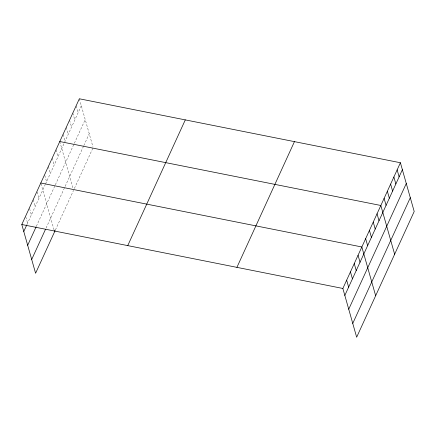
<?xml version="1.0" encoding="UTF-8"?>
<svg xmlns="http://www.w3.org/2000/svg" width="436" height="436" viewBox="0 0 436 436"><rect width="100%" height="100%" fill="white"/><g stroke="black" fill="none" stroke-linecap="round" stroke-linejoin="round"><path stroke-width="0.33" stroke-dasharray="2.18 1.64" d="M27.032 224.371L45.208 184.662M45.475 184.068L81.319 105.757M36.357 226.306L55.072 185.409M55.345 184.815L74.076 143.885M74.349 143.291L85.222 119.546M46.074 228.061L83.532 146.218M83.805 145.624L89.238 133.748M55.399 229.995L73.575 190.281M74.387 188.499L93.141 147.537M79.341 98.781L92.977 146.959M76.082 105.91L78.055 112.886M72.823 113.033L74.796 120.009M69.564 120.156L71.537 127.132M66.299 127.279L68.272 134.255M63.04 134.402L65.013 141.384M59.781 141.531L73.085 188.559M55.982 149.826L57.955 156.802M52.184 158.126L54.157 165.102M48.385 166.421L50.358 173.397M44.766 175.354L46.559 181.698M40.968 183.654L54.097 230.05M37.169 191.949L38.968 198.293M33.196 199.612L35.169 206.588M29.577 208.544L31.37 214.888M25.779 216.845L27.572 223.183"/><path stroke-width="0.65" d="M55.127 230.584L35.594 273.258L21.8 224.507L79.341 98.781L400.406 162.742L414.2 211.493L356.659 337.219L342.86 288.463L400.406 162.742M23.773 231.483L26.76 224.965M27.675 245.272L36.084 226.894M31.697 259.475L45.529 229.243M127.748 245.61L185.295 119.889M236.912 267.355L294.453 141.635M344.832 295.439L402.379 169.718M348.735 309.228L406.281 183.502M352.757 323.43L410.298 197.71M59.781 141.531L380.841 205.487L394.635 254.237M40.788 183.016L361.847 246.978L375.647 295.728M21.8 224.507L342.86 288.463M397.142 169.866L399.12 176.842M393.882 176.989L395.855 183.965M390.623 184.112L392.596 191.088M387.359 191.235L389.337 198.216M384.1 198.364L386.073 205.34M377.042 213.782L379.015 220.763M373.243 222.082L375.216 229.058M369.445 230.377L371.418 237.358M365.646 238.677L367.624 245.653M358.054 255.273L360.027 262.249M354.255 263.573L356.228 270.549M350.457 271.868L352.43 278.844M346.658 280.168L348.631 287.144M54.26 230.622L54.587 231.772"/></g></svg>
